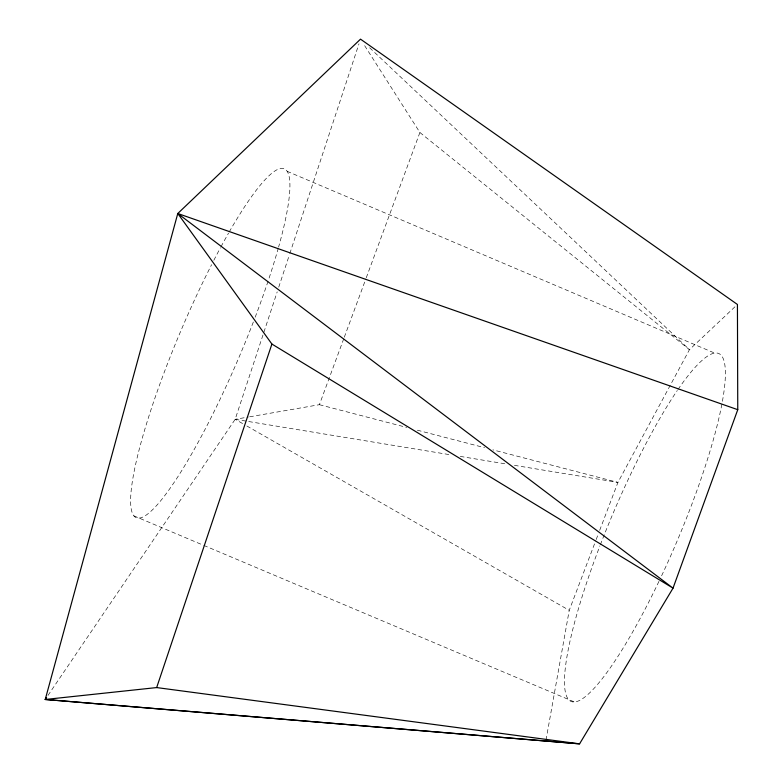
<?xml version="1.0" encoding="UTF-8"?>
<svg xmlns="http://www.w3.org/2000/svg" width="783" height="783" viewBox="0 0 783 783"><rect width="100%" height="100%" fill="white"/><g stroke="black" fill="none" stroke-linecap="round" stroke-linejoin="round"><path stroke-width="0.59" stroke-dasharray="3.92 2.94" d="M546.015 740.013L569.231 610.319L595.755 540.652M47.978 695.431L235.174 419.316L277.211 291.824M278.738 287.185L289.436 254.729M289.818 253.575L358.986 43.789M249.611 416.81L319.395 404.694L343.884 338.364M344.305 337.219L365.847 278.895M366.268 277.75L419.894 132.503L363.772 44.279M596.196 539.507L597.938 534.936M599.67 530.365L617.944 482.397L689.451 349.668L735.658 306.143M242.603 423.564L235.174 419.316L248.407 417.016M235.174 419.316L450.636 454.825M460.257 456.411L504.8 463.751M514.421 465.337L617.944 482.397L492.859 449.843M319.395 404.694L406.72 427.42M417.339 430.19L484.599 447.69M133.913 515.889L202.66 544.929M203.786 545.399L574.546 702.008M287.136 171.32L714.576 353.045M246.841 425.991L569.231 610.319M419.894 132.503L689.451 349.668L368.519 46.706M677.99 389.474A188.997 34.883 -67 0 1 724.901 383.386A188.997 34.883 -67 0 1 661.058 576.944M658.983 581.329A188.997 34.883 -67 0 1 570.406 701.088A188.997 34.883 -67 0 1 599.915 545.908M600.346 544.782A188.997 34.883 -67 0 1 677.305 390.472M229.213 231.954A189.555 31.927 -67 0 1 278.631 246.958M278.317 248.074A189.555 31.927 -67 0 1 268.432 280.108M268.06 281.214A189.555 31.927 -67 0 1 255.082 317.477M253.349 321.989A189.555 31.927 -67 0 1 133.746 515.664A189.555 31.927 -67 0 1 211.606 264.654M213.828 260.308A189.555 31.927 -67 0 1 220.444 247.761M220.992 246.743A189.555 31.927 -67 0 1 228.567 233.089"/><path stroke-width="1.17" d="M45.238 699.473L156.669 687.572L579.577 743.85L45.238 699.473L177.78 213.505L360.513 39.15L737.429 304.47L737.762 409.685L673.028 588.15L579.577 743.85L45.238 699.473L46.608 697.457M156.669 687.572L271.907 344.06L177.78 213.505L737.762 409.685M271.907 344.06L673.028 588.15L177.78 213.505"/></g></svg>
